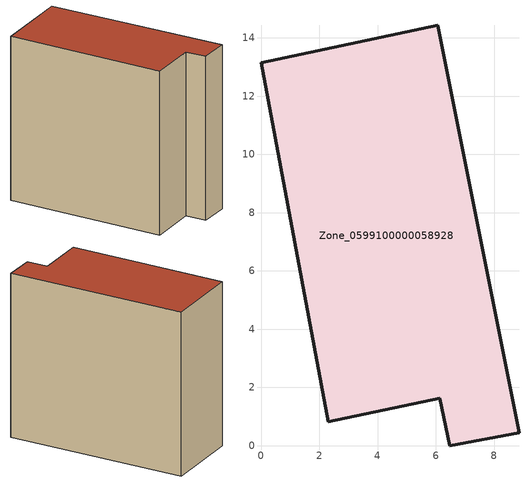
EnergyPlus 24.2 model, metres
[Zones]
Zone_0599100000058928
 floor ground (C_G): 6.13,1.63 2.3,0.83 0,13.14 6.07,14.43 8.85,0.45 6.47,0 z0
 wall outside (C_F): 6.07,14.43 0,13.14 2.3,0.83 6.13,1.63 6.47,0 8.85,0.45 6.07,14.43 z0:13.05
 roof outside (C_R): 6.47,0 8.85,0.45 6.07,14.43 0,13.14 2.3,0.83 6.13,1.63 z13.05
[BUILDING]
Pand.0599100000058928: North Axis=0; Terrain=City; Loads Convergence Tolerance Value=0.04; Temperature Convergence Tolerance Value=0.4; Solar Distribution=FullExterior; Maximum Number of Warmup Days=25; Minimum Number of Warmup Days=1
[Site:Location]
Rotterdam.The.Hague.AP_ZH_NLD Design_Conditions: Latitude=51.96; Longitude=4.45; Time Zone=1; Elevation=-4.5
[SITE:GROUNDTEMPERATURE:BUILDINGSURFACE]
18, 18, 18, 18, 18, 18, 18, 18, 18, 18, 18, 18
[MATERIAL] Thermal Absorptance=0.9; Solar Absorptance=0.7; Visible Absorptance=0.7
Name | Roughness | Thickness | Conductivity | Density | Specific Heat
G.TI.1946 | MediumSmooth | 0.15 | 1 | 540 | 1210
F.TI.1946 | Rough | 0.3 | 0.857143 | 1920 | 840
R.TI.1946 | MediumRough | 0.2 | 0.1 | 1500 | 1000
[CONSTRUCTION]
C_G: G.TI.1946
C_F: F.TI.1946
C_R: R.TI.1946
[ZONE]
Zone_0599100000058928: Type=1; Multiplier=1; Ceiling Height=Autocalculate; Volume=Autocalculate; Floor Area=autocalculate; Part of Total Floor Area=Yes
[ZONEINFILTRATION:DESIGNFLOWRATE]
Infil_Zone_0599100000058928: Zone or ZoneList or Space or SpaceList=Zone_0599100000058928; Schedule=AlwaysOn; Design Flow Rate Calculation Method=Flow/Area; Flow Rate per Floor Area=0.003; Constant Term Coefficient=1; Temperature Term Coefficient=0; Velocity Term Coefficient=0; Velocity Squared Term Coefficient=0
[HVACTEMPLATE:ZONE:IDEALLOADSAIRSYSTEM]
Zone_0599100000058928: Maximum Heating Supply Air Temperature=50; Minimum Cooling Supply Air Temperature=13; Maximum Heating Supply Air Humidity Ratio=0.0156; Minimum Cooling Supply Air Humidity Ratio=0.0077; Heating Limit=NoLimit; Cooling Limit=NoLimit; Dehumidification Control Type=ConstantSensibleHeatRatio; Cooling Sensible Heat Ratio=0.7; Dehumidification Setpoint=60; Humidification Control Type=None; Humidification Setpoint=30; Outdoor Air Method=None; Outdoor Air Flow Rate per Person=0.00944; Outdoor Air Flow Rate per Zone Floor Area=0; Outdoor Air Flow Rate per Zone=0; Demand Controlled Ventilation Type=None; Outdoor Air Economizer Type=NoEconomizer; Heat Recovery Type=None; Sensible Heat Recovery Effectiveness=0.7; Latent Heat Recovery Effectiveness=0.65
[ZONECONTROL:THERMOSTAT]
ThermostatControl_Zone_0599100000058928: Zone or ZoneList=Zone_0599100000058928; Control Type Schedule=DualSetpointControlType; Control 1=Thermostat_Zone_0599100000058928; Temperature Difference Between Cutout And Setpoint=0
[THERMOSTATSETPOINT:DUALSETPOINT]
Thermostat_Zone_0599100000058928: Heating Setpoint Temperature Schedule=HeatingSetpoint_Zone_0599100000058928; Cooling Setpoint Temperature Schedule=CoolingSetpoint_Zone_0599100000058928
[SCHEDULE:COMPACT]
HeatingSetpoint_Zone_0599100000058928: Through: 12/31, For: AllDays, Until: 24:00, 21
CoolingSetpoint_Zone_0599100000058928: Through: 12/31, For: AllDays, Until: 24:00, 24
DualSetpointControlType: Through: 12/31, For: AllDays, Until: 24:00, 4
AlwaysOn: Through: 12/31, For: AllDays, Until: 24:00, 1
